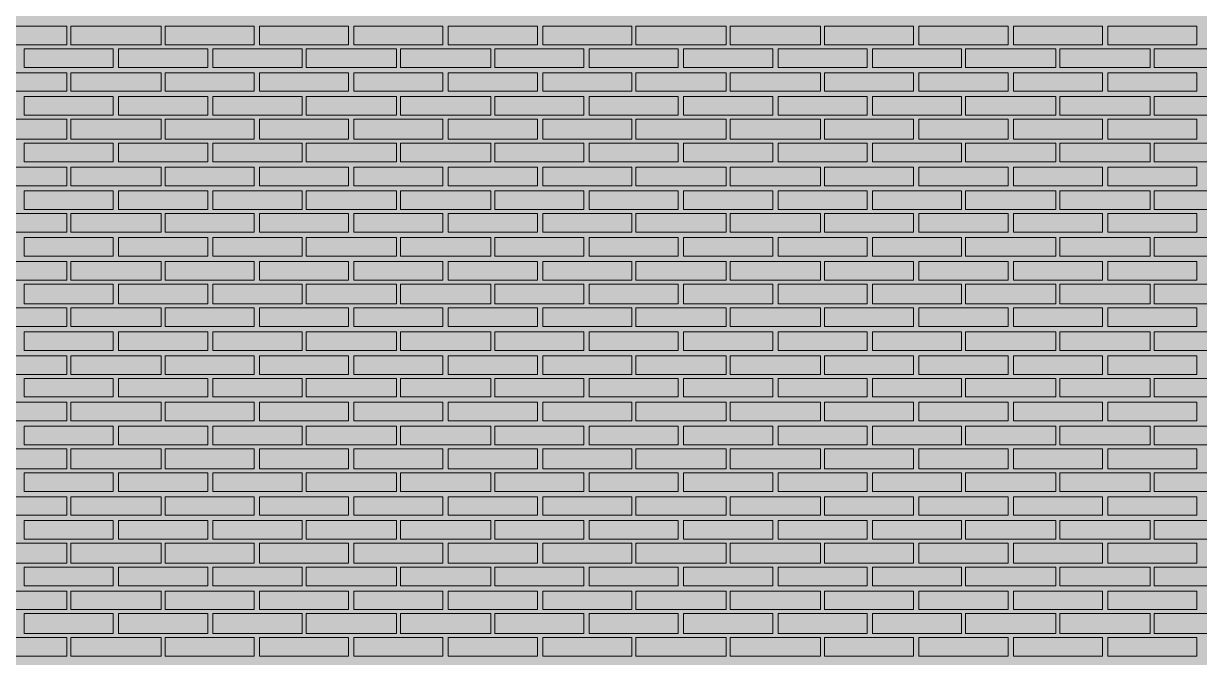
# Model space of a CAD drawing. Header units: millimetres. Extents: x -28928 to 100580, y -22867 to 36490.
# Drawn here: x 71995 to 75737, y 2737 to 4755 of the extents above; entities that cross this region are included whole.
import ezdxf

# ---------------------------------------------------------------- set-up
doc = ezdxf.new("R2010")
doc.units = ezdxf.units.MM
doc.layers.add('PDF _Геометрия', color=7, linetype='Continuous', true_color=0x8f8e8d)
doc.layers.add('PDF _Сплошная заливка', color=7, linetype='Continuous', true_color=0xffffff)

msp = doc.modelspace()

# ---------------------------------------------------------------- hatches: boundary and pattern name
at = {"layer": 'PDF _Сплошная заливка', "true_color": 0xdcd6cf, "transparency": 33554559}
msp.add_hatch(color=254, dxfattribs=at).paths.add_polyline_path([(60798.4, -2005.5), (60798.4, -4713.2), (70224.5, -4713.2), (70224.5, -1464), (74070.3, -1464), (74070.3, -4713.2), (82294.9, -4713.2), (82294.9, 9028.4), (55763.7, 9028.4), (55763.7, -4713.2), (56851.1, -4713.2), (56851.1, -1464), (58251.4, -1464), (58251.4, -4713.2), (59499.5, -4713.2), (59499.5, -2005.5)])

# ---------------------------------------------------------------- linework, layer by layer
at = {"layer": 'PDF _Геометрия', "lineweight": 9}
for points in [[(72132.6, 4687.6), (71988.7, 4687.6), (71844.9, 4687.6), (71844.9, 4746.8), (71988.7, 4746.8), (72132.6, 4746.8)], [(72433, 4687.6), (72289.1, 4687.6), (72145.3, 4687.6), (72145.3, 4746.8), (72289.1, 4746.8), (72433, 4746.8)], [(72729.1, 4687.6), (72589.5, 4687.6), (72445.7, 4687.6), (72445.7, 4746.8), (72589.5, 4746.8), (72729.1, 4746.8)], [(73029.5, 4687.6), (72889.9, 4687.6), (72746.1, 4687.6), (72746.1, 4746.8), (72889.9, 4746.8), (73029.5, 4746.8)], [(73329.9, 4687.6), (73186.1, 4687.6), (73046.4, 4687.6), (73046.4, 4746.8), (73186.1, 4746.8), (73329.9, 4746.8)], [(73630.3, 4687.6), (73486.4, 4687.6), (73346.8, 4687.6), (73346.8, 4746.8), (73486.4, 4746.8), (73630.3, 4746.8)], [(73930.7, 4687.6), (73786.8, 4687.6), (73647.2, 4687.6), (73647.2, 4746.8), (73786.8, 4746.8), (73930.7, 4746.8)], [(74231.1, 4687.6), (74087.2, 4687.6), (73943.4, 4687.6), (73943.4, 4746.8), (74087.2, 4746.8), (74231.1, 4746.8)], [(74531.4, 4687.6), (74387.6, 4687.6), (74243.7, 4687.6), (74243.7, 4746.8), (74387.6, 4746.8), (74531.4, 4746.8)], [(74827.6, 4687.6), (74688, 4687.6), (74544.1, 4687.6), (74544.1, 4746.8), (74688, 4746.8), (74827.6, 4746.8)], [(75128, 4687.6), (74988.4, 4687.6), (74844.5, 4687.6), (74844.5, 4746.8), (74988.4, 4746.8), (75128, 4746.8)], [(75428.4, 4687.6), (75288.7, 4687.6), (75144.9, 4687.6), (75144.9, 4746.8), (75288.7, 4746.8), (75428.4, 4746.8)], [(75728.7, 4687.6), (75584.9, 4687.6), (75445.3, 4687.6), (75445.3, 4746.8), (75584.9, 4746.8), (75728.7, 4746.8)], [(72280.7, 4674.9), (72280.7, 4615.7), (71997.2, 4615.7), (71997.2, 4674.9)], [(72581.1, 4674.9), (72581.1, 4615.7), (72297.6, 4615.7), (72297.6, 4674.9)], [(72881.4, 4674.9), (72881.4, 4615.7), (72598, 4615.7), (72598, 4674.9)], [(73181.8, 4674.9), (73181.8, 4615.7), (72894.1, 4615.7), (72894.1, 4674.9)], [(73482.2, 4674.9), (73482.2, 4615.7), (73194.5, 4615.7), (73194.5, 4674.9)], [(73778.4, 4674.9), (73778.4, 4615.7), (73494.9, 4615.7), (73494.9, 4674.9)], [(74078.7, 4674.9), (74078.7, 4615.7), (73795.3, 4615.7), (73795.3, 4674.9)], [(74379.1, 4674.9), (74379.1, 4615.7), (74095.7, 4615.7), (74095.7, 4674.9)], [(74679.5, 4674.9), (74679.5, 4615.7), (74396.1, 4615.7), (74396.1, 4674.9)], [(74979.9, 4674.9), (74979.9, 4615.7), (74696.4, 4615.7), (74696.4, 4674.9)], [(75280.3, 4674.9), (75280.3, 4615.7), (74992.6, 4615.7), (74992.6, 4674.9)], [(75580.7, 4674.9), (75580.7, 4615.7), (75293, 4615.7), (75293, 4674.9)], [(75876.8, 4674.9), (75876.8, 4615.7), (75593.4, 4615.7), (75593.4, 4674.9)], [(72132.6, 4539.5), (71988.7, 4539.5), (71844.9, 4539.5), (71844.9, 4598.7), (71988.7, 4598.7), (72132.6, 4598.7)], [(72433, 4539.5), (72289.1, 4539.5), (72145.3, 4539.5), (72145.3, 4598.7), (72289.1, 4598.7), (72433, 4598.7)], [(72729.1, 4539.5), (72589.5, 4539.5), (72445.7, 4539.5), (72445.7, 4598.7), (72589.5, 4598.7), (72729.1, 4598.7)], [(73029.5, 4539.5), (72889.9, 4539.5), (72746.1, 4539.5), (72746.1, 4598.7), (72889.9, 4598.7), (73029.5, 4598.7)], [(73329.9, 4539.5), (73186.1, 4539.5), (73046.4, 4539.5), (73046.4, 4598.7), (73186.1, 4598.7), (73329.9, 4598.7)], [(73630.3, 4539.5), (73486.4, 4539.5), (73346.8, 4539.5), (73346.8, 4598.7), (73486.4, 4598.7), (73630.3, 4598.7)], [(73930.7, 4539.5), (73786.8, 4539.5), (73647.2, 4539.5), (73647.2, 4598.7), (73786.8, 4598.7), (73930.7, 4598.7)], [(74231.1, 4539.5), (74087.2, 4539.5), (73943.4, 4539.5), (73943.4, 4598.7), (74087.2, 4598.7), (74231.1, 4598.7)], [(74531.4, 4539.5), (74387.6, 4539.5), (74243.7, 4539.5), (74243.7, 4598.7), (74387.6, 4598.7), (74531.4, 4598.7)], [(74827.6, 4539.5), (74688, 4539.5), (74544.1, 4539.5), (74544.1, 4598.7), (74688, 4598.7), (74827.6, 4598.7)], [(75128, 4539.5), (74988.4, 4539.5), (74844.5, 4539.5), (74844.5, 4598.7), (74988.4, 4598.7), (75128, 4598.7)], [(75428.4, 4539.5), (75288.7, 4539.5), (75144.9, 4539.5), (75144.9, 4598.7), (75288.7, 4598.7), (75428.4, 4598.7)], [(75728.7, 4539.5), (75584.9, 4539.5), (75445.3, 4539.5), (75445.3, 4598.7), (75584.9, 4598.7), (75728.7, 4598.7)], [(72280.7, 4522.6), (72280.7, 4463.4), (71997.2, 4463.4), (71997.2, 4522.6)], [(72581.1, 4522.6), (72581.1, 4463.4), (72297.6, 4463.4), (72297.6, 4522.6)], [(72881.4, 4522.6), (72881.4, 4463.4), (72598, 4463.4), (72598, 4522.6)], [(73181.8, 4522.6), (73181.8, 4463.4), (72894.1, 4463.4), (72894.1, 4522.6)], [(73482.2, 4522.6), (73482.2, 4463.4), (73194.5, 4463.4), (73194.5, 4522.6)], [(73778.4, 4522.6), (73778.4, 4463.4), (73494.9, 4463.4), (73494.9, 4522.6)], [(74078.7, 4522.6), (74078.7, 4463.4), (73795.3, 4463.4), (73795.3, 4522.6)], [(74379.1, 4522.6), (74379.1, 4463.4), (74095.7, 4463.4), (74095.7, 4522.6)], [(74679.5, 4522.6), (74679.5, 4463.4), (74396.1, 4463.4), (74396.1, 4522.6)], [(74979.9, 4522.6), (74979.9, 4463.4), (74696.4, 4463.4), (74696.4, 4522.6)], [(75280.3, 4522.6), (75280.3, 4463.4), (74992.6, 4463.4), (74992.6, 4522.6)], [(75580.7, 4522.6), (75580.7, 4463.4), (75293, 4463.4), (75293, 4522.6)], [(75876.8, 4522.6), (75876.8, 4463.4), (75593.4, 4463.4), (75593.4, 4522.6)], [(72132.6, 4387.2), (71988.7, 4387.2), (71844.9, 4387.2), (71844.9, 4450.7), (71988.7, 4450.7), (72132.6, 4450.7)], [(72433, 4387.2), (72289.1, 4387.2), (72145.3, 4387.2), (72145.3, 4450.7), (72289.1, 4450.7), (72433, 4450.7)], [(72729.1, 4387.2), (72589.5, 4387.2), (72445.7, 4387.2), (72445.7, 4450.7), (72589.5, 4450.7), (72729.1, 4450.7)], [(73029.5, 4387.2), (72889.9, 4387.2), (72746.1, 4387.2), (72746.1, 4450.7), (72889.9, 4450.7), (73029.5, 4450.7)], [(73329.9, 4387.2), (73186.1, 4387.2), (73046.4, 4387.2), (73046.4, 4450.7), (73186.1, 4450.7), (73329.9, 4450.7)], [(73630.3, 4387.2), (73486.4, 4387.2), (73346.8, 4387.2), (73346.8, 4450.7), (73486.4, 4450.7), (73630.3, 4450.7)], [(73930.7, 4387.2), (73786.8, 4387.2), (73647.2, 4387.2), (73647.2, 4450.7), (73786.8, 4450.7), (73930.7, 4450.7)], [(74231.1, 4387.2), (74087.2, 4387.2), (73943.4, 4387.2), (73943.4, 4450.7), (74087.2, 4450.7), (74231.1, 4450.7)], [(74531.4, 4387.2), (74387.6, 4387.2), (74243.7, 4387.2), (74243.7, 4450.7), (74387.6, 4450.7), (74531.4, 4450.7)], [(74827.6, 4387.2), (74688, 4387.2), (74544.1, 4387.2), (74544.1, 4450.7), (74688, 4450.7), (74827.6, 4450.7)], [(75128, 4387.2), (74988.4, 4387.2), (74844.5, 4387.2), (74844.5, 4450.7), (74988.4, 4450.7), (75128, 4450.7)], [(75428.4, 4387.2), (75288.7, 4387.2), (75144.9, 4387.2), (75144.9, 4450.7), (75288.7, 4450.7), (75428.4, 4450.7)], [(75728.7, 4387.2), (75584.9, 4387.2), (75445.3, 4387.2), (75445.3, 4450.7), (75584.9, 4450.7), (75728.7, 4450.7)], [(72280.7, 4374.5), (72280.7, 4315.3), (71997.2, 4315.3), (71997.2, 4374.5)], [(72581.1, 4374.5), (72581.1, 4315.3), (72297.6, 4315.3), (72297.6, 4374.5)], [(72881.4, 4374.5), (72881.4, 4315.3), (72598, 4315.3), (72598, 4374.5)], [(73181.8, 4374.5), (73181.8, 4315.3), (72894.1, 4315.3), (72894.1, 4374.5)], [(73482.2, 4374.5), (73482.2, 4315.3), (73194.5, 4315.3), (73194.5, 4374.5)], [(73778.4, 4374.5), (73778.4, 4315.3), (73494.9, 4315.3), (73494.9, 4374.5)], [(74078.7, 4374.5), (74078.7, 4315.3), (73795.3, 4315.3), (73795.3, 4374.5)], [(74379.1, 4374.5), (74379.1, 4315.3), (74095.7, 4315.3), (74095.7, 4374.5)], [(74679.5, 4374.5), (74679.5, 4315.3), (74396.1, 4315.3), (74396.1, 4374.5)], [(74979.9, 4374.5), (74979.9, 4315.3), (74696.4, 4315.3), (74696.4, 4374.5)], [(75280.3, 4374.5), (75280.3, 4315.3), (74992.6, 4315.3), (74992.6, 4374.5)], [(75580.7, 4374.5), (75580.7, 4315.3), (75293, 4315.3), (75293, 4374.5)], [(75876.8, 4374.5), (75876.8, 4315.3), (75593.4, 4315.3), (75593.4, 4374.5)], [(72132.6, 4239.1), (71988.7, 4239.1), (71844.9, 4239.1), (71844.9, 4298.4), (71988.7, 4298.4), (72132.6, 4298.4)], [(72433, 4239.1), (72289.1, 4239.1), (72145.3, 4239.1), (72145.3, 4298.4), (72289.1, 4298.4), (72433, 4298.4)], [(72729.1, 4239.1), (72589.5, 4239.1), (72445.7, 4239.1), (72445.7, 4298.4), (72589.5, 4298.4), (72729.1, 4298.4)], [(73029.5, 4239.1), (72889.9, 4239.1), (72746.1, 4239.1), (72746.1, 4298.4), (72889.9, 4298.4), (73029.5, 4298.4)], [(73329.9, 4239.1), (73186.1, 4239.1), (73046.4, 4239.1), (73046.4, 4298.4), (73186.1, 4298.4), (73329.9, 4298.4)], [(73630.3, 4239.1), (73486.4, 4239.1), (73346.8, 4239.1), (73346.8, 4298.4), (73486.4, 4298.4), (73630.3, 4298.4)], [(73930.7, 4239.1), (73786.8, 4239.1), (73647.2, 4239.1), (73647.2, 4298.4), (73786.8, 4298.4), (73930.7, 4298.4)], [(74231.1, 4239.1), (74087.2, 4239.1), (73943.4, 4239.1), (73943.4, 4298.4), (74087.2, 4298.4), (74231.1, 4298.4)], [(74531.4, 4239.1), (74387.6, 4239.1), (74243.7, 4239.1), (74243.7, 4298.4), (74387.6, 4298.4), (74531.4, 4298.4)], [(74827.6, 4239.1), (74688, 4239.1), (74544.1, 4239.1), (74544.1, 4298.4), (74688, 4298.4), (74827.6, 4298.4)], [(75128, 4239.1), (74988.4, 4239.1), (74844.5, 4239.1), (74844.5, 4298.4), (74988.4, 4298.4), (75128, 4298.4)], [(75428.4, 4239.1), (75288.7, 4239.1), (75144.9, 4239.1), (75144.9, 4298.4), (75288.7, 4298.4), (75428.4, 4298.4)], [(75728.7, 4239.1), (75584.9, 4239.1), (75445.3, 4239.1), (75445.3, 4298.4), (75584.9, 4298.4), (75728.7, 4298.4)], [(72280.7, 4222.2), (72280.7, 4163), (71997.2, 4163), (71997.2, 4222.2)], [(72581.1, 4222.2), (72581.1, 4163), (72297.6, 4163), (72297.6, 4222.2)], [(72881.4, 4222.2), (72881.4, 4163), (72598, 4163), (72598, 4222.2)], [(73181.8, 4222.2), (73181.8, 4163), (72894.1, 4163), (72894.1, 4222.2)], [(73482.2, 4222.2), (73482.2, 4163), (73194.5, 4163), (73194.5, 4222.2)], [(73778.4, 4222.2), (73778.4, 4163), (73494.9, 4163), (73494.9, 4222.2)], [(74078.7, 4222.2), (74078.7, 4163), (73795.3, 4163), (73795.3, 4222.2)], [(74379.1, 4222.2), (74379.1, 4163), (74095.7, 4163), (74095.7, 4222.2)], [(74679.5, 4222.2), (74679.5, 4163), (74396.1, 4163), (74396.1, 4222.2)], [(74979.9, 4222.2), (74979.9, 4163), (74696.4, 4163), (74696.4, 4222.2)], [(75280.3, 4222.2), (75280.3, 4163), (74992.6, 4163), (74992.6, 4222.2)], [(75580.7, 4222.2), (75580.7, 4163), (75293, 4163), (75293, 4222.2)], [(75876.8, 4222.2), (75876.8, 4163), (75593.4, 4163), (75593.4, 4222.2)], [(72132.6, 4091), (71988.7, 4091), (71844.9, 4091), (71844.9, 4150.3), (71988.7, 4150.3), (72132.6, 4150.3)], [(72433, 4091), (72289.1, 4091), (72145.3, 4091), (72145.3, 4150.3), (72289.1, 4150.3), (72433, 4150.3)], [(72729.1, 4091), (72589.5, 4091), (72445.7, 4091), (72445.7, 4150.3), (72589.5, 4150.3), (72729.1, 4150.3)], [(73029.5, 4091), (72889.9, 4091), (72746.1, 4091), (72746.1, 4150.3), (72889.9, 4150.3), (73029.5, 4150.3)], [(73329.9, 4091), (73186.1, 4091), (73046.4, 4091), (73046.4, 4150.3), (73186.1, 4150.3), (73329.9, 4150.3)], [(73630.3, 4091), (73486.4, 4091), (73346.8, 4091), (73346.8, 4150.3), (73486.4, 4150.3), (73630.3, 4150.3)], [(73930.7, 4091), (73786.8, 4091), (73647.2, 4091), (73647.2, 4150.3), (73786.8, 4150.3), (73930.7, 4150.3)], [(74231.1, 4091), (74087.2, 4091), (73943.4, 4091), (73943.4, 4150.3), (74087.2, 4150.3), (74231.1, 4150.3)], [(74531.4, 4091), (74387.6, 4091), (74243.7, 4091), (74243.7, 4150.3), (74387.6, 4150.3), (74531.4, 4150.3)], [(74827.6, 4091), (74688, 4091), (74544.1, 4091), (74544.1, 4150.3), (74688, 4150.3), (74827.6, 4150.3)], [(75128, 4091), (74988.4, 4091), (74844.5, 4091), (74844.5, 4150.3), (74988.4, 4150.3), (75128, 4150.3)], [(75428.4, 4091), (75288.7, 4091), (75144.9, 4091), (75144.9, 4150.3), (75288.7, 4150.3), (75428.4, 4150.3)], [(75728.7, 4091), (75584.9, 4091), (75445.3, 4091), (75445.3, 4150.3), (75584.9, 4150.3), (75728.7, 4150.3)], [(72280.7, 4074.1), (72280.7, 4014.9), (71997.2, 4014.9), (71997.2, 4074.1)], [(72581.1, 4074.1), (72581.1, 4014.9), (72297.6, 4014.9), (72297.6, 4074.1)], [(72881.4, 4074.1), (72881.4, 4014.9), (72598, 4014.9), (72598, 4074.1)], [(73181.8, 4074.1), (73181.8, 4014.9), (72894.1, 4014.9), (72894.1, 4074.1)], [(73482.2, 4074.1), (73482.2, 4014.9), (73194.5, 4014.9), (73194.5, 4074.1)], [(73778.4, 4074.1), (73778.4, 4014.9), (73494.9, 4014.9), (73494.9, 4074.1)], [(74078.7, 4074.1), (74078.7, 4014.9), (73795.3, 4014.9), (73795.3, 4074.1)], [(74379.1, 4074.1), (74379.1, 4014.9), (74095.7, 4014.9), (74095.7, 4074.1)], [(74679.5, 4074.1), (74679.5, 4014.9), (74396.1, 4014.9), (74396.1, 4074.1)], [(74979.9, 4074.1), (74979.9, 4014.9), (74696.4, 4014.9), (74696.4, 4074.1)], [(75280.3, 4074.1), (75280.3, 4014.9), (74992.6, 4014.9), (74992.6, 4074.1)], [(75580.7, 4074.1), (75580.7, 4014.9), (75293, 4014.9), (75293, 4074.1)], [(75876.8, 4074.1), (75876.8, 4014.9), (75593.4, 4014.9), (75593.4, 4074.1)], [(72132.6, 3938.7), (71988.7, 3938.7), (71844.9, 3938.7), (71844.9, 3998), (71988.7, 3998), (72132.6, 3998)], [(72433, 3938.7), (72289.1, 3938.7), (72145.3, 3938.7), (72145.3, 3998), (72289.1, 3998), (72433, 3998)], [(72729.1, 3938.7), (72589.5, 3938.7), (72445.7, 3938.7), (72445.7, 3998), (72589.5, 3998), (72729.1, 3998)], [(73029.5, 3938.7), (72889.9, 3938.7), (72746.1, 3938.7), (72746.1, 3998), (72889.9, 3998), (73029.5, 3998)], [(73329.9, 3938.7), (73186.1, 3938.7), (73046.4, 3938.7), (73046.4, 3998), (73186.1, 3998), (73329.9, 3998)], [(73630.3, 3938.7), (73486.4, 3938.7), (73346.8, 3938.7), (73346.8, 3998), (73486.4, 3998), (73630.3, 3998)], [(73930.7, 3938.7), (73786.8, 3938.7), (73647.2, 3938.7), (73647.2, 3998), (73786.8, 3998), (73930.7, 3998)], [(74231.1, 3938.7), (74087.2, 3938.7), (73943.4, 3938.7), (73943.4, 3998), (74087.2, 3998), (74231.1, 3998)], [(74531.4, 3938.7), (74387.6, 3938.7), (74243.7, 3938.7), (74243.7, 3998), (74387.6, 3998), (74531.4, 3998)], [(74827.6, 3938.7), (74688, 3938.7), (74544.1, 3938.7), (74544.1, 3998), (74688, 3998), (74827.6, 3998)], [(75128, 3938.7), (74988.4, 3938.7), (74844.5, 3938.7), (74844.5, 3998), (74988.4, 3998), (75128, 3998)], [(75428.4, 3938.7), (75288.7, 3938.7), (75144.9, 3938.7), (75144.9, 3998), (75288.7, 3998), (75428.4, 3998)], [(75728.7, 3938.7), (75584.9, 3938.7), (75445.3, 3938.7), (75445.3, 3998), (75584.9, 3998), (75728.7, 3998)], [(72280.7, 3926), (72280.7, 3862.6), (71997.2, 3862.6), (71997.2, 3926)], [(72581.1, 3926), (72581.1, 3862.6), (72297.6, 3862.6), (72297.6, 3926)], [(72881.4, 3926), (72881.4, 3862.6), (72598, 3862.6), (72598, 3926)], [(73181.8, 3926), (73181.8, 3862.6), (72894.1, 3862.6), (72894.1, 3926)], [(73482.2, 3926), (73482.2, 3862.6), (73194.5, 3862.6), (73194.5, 3926)], [(73778.4, 3926), (73778.4, 3862.6), (73494.9, 3862.6), (73494.9, 3926)], [(74078.7, 3926), (74078.7, 3862.6), (73795.3, 3862.6), (73795.3, 3926)], [(74379.1, 3926), (74379.1, 3862.6), (74095.7, 3862.6), (74095.7, 3926)], [(74679.5, 3926), (74679.5, 3862.6), (74396.1, 3862.6), (74396.1, 3926)], [(74979.9, 3926), (74979.9, 3862.6), (74696.4, 3862.6), (74696.4, 3926)], [(75280.3, 3926), (75280.3, 3862.6), (74992.6, 3862.6), (74992.6, 3926)], [(75580.7, 3926), (75580.7, 3862.6), (75293, 3862.6), (75293, 3926)], [(75876.8, 3926), (75876.8, 3862.6), (75593.4, 3862.6), (75593.4, 3926)], [(72132.6, 3790.7), (71988.7, 3790.7), (71844.9, 3790.7), (71844.9, 3849.9), (71988.7, 3849.9), (72132.6, 3849.9)], [(72433, 3790.7), (72289.1, 3790.7), (72145.3, 3790.7), (72145.3, 3849.9), (72289.1, 3849.9), (72433, 3849.9)], [(72729.1, 3790.7), (72589.5, 3790.7), (72445.7, 3790.7), (72445.7, 3849.9), (72589.5, 3849.9), (72729.1, 3849.9)], [(73029.5, 3790.7), (72889.9, 3790.7), (72746.1, 3790.7), (72746.1, 3849.9), (72889.9, 3849.9), (73029.5, 3849.9)], [(73329.9, 3790.7), (73186.1, 3790.7), (73046.4, 3790.7), (73046.4, 3849.9), (73186.1, 3849.9), (73329.9, 3849.9)], [(73630.3, 3790.7), (73486.4, 3790.7), (73346.8, 3790.7), (73346.8, 3849.9), (73486.4, 3849.9), (73630.3, 3849.9)], [(73930.7, 3790.7), (73786.8, 3790.7), (73647.2, 3790.7), (73647.2, 3849.9), (73786.8, 3849.9), (73930.7, 3849.9)], [(74231.1, 3790.7), (74087.2, 3790.7), (73943.4, 3790.7), (73943.4, 3849.9), (74087.2, 3849.9), (74231.1, 3849.9)], [(74531.4, 3790.7), (74387.6, 3790.7), (74243.7, 3790.7), (74243.7, 3849.9), (74387.6, 3849.9), (74531.4, 3849.9)], [(74827.6, 3790.7), (74688, 3790.7), (74544.1, 3790.7), (74544.1, 3849.9), (74688, 3849.9), (74827.6, 3849.9)], [(75128, 3790.7), (74988.4, 3790.7), (74844.5, 3790.7), (74844.5, 3849.9), (74988.4, 3849.9), (75128, 3849.9)], [(75428.4, 3790.7), (75288.7, 3790.7), (75144.9, 3790.7), (75144.9, 3849.9), (75288.7, 3849.9), (75428.4, 3849.9)], [(75728.7, 3790.7), (75584.9, 3790.7), (75445.3, 3790.7), (75445.3, 3849.9), (75584.9, 3849.9), (75728.7, 3849.9)], [(72280.7, 3773.7), (72280.7, 3714.5), (71997.2, 3714.5), (71997.2, 3773.7)], [(72581.1, 3773.7), (72581.1, 3714.5), (72297.6, 3714.5), (72297.6, 3773.7)], [(72881.4, 3773.7), (72881.4, 3714.5), (72598, 3714.5), (72598, 3773.7)], [(73181.8, 3773.7), (73181.8, 3714.5), (72894.1, 3714.5), (72894.1, 3773.7)], [(73482.2, 3773.7), (73482.2, 3714.5), (73194.5, 3714.5), (73194.5, 3773.7)], [(73778.4, 3773.7), (73778.4, 3714.5), (73494.9, 3714.5), (73494.9, 3773.7)], [(74078.7, 3773.7), (74078.7, 3714.5), (73795.3, 3714.5), (73795.3, 3773.7)], [(74379.1, 3773.7), (74379.1, 3714.5), (74095.7, 3714.5), (74095.7, 3773.7)], [(74679.5, 3773.7), (74679.5, 3714.5), (74396.1, 3714.5), (74396.1, 3773.7)], [(74979.9, 3773.7), (74979.9, 3714.5), (74696.4, 3714.5), (74696.4, 3773.7)], [(75280.3, 3773.7), (75280.3, 3714.5), (74992.6, 3714.5), (74992.6, 3773.7)], [(75580.7, 3773.7), (75580.7, 3714.5), (75293, 3714.5), (75293, 3773.7)], [(75876.8, 3773.7), (75876.8, 3714.5), (75593.4, 3714.5), (75593.4, 3773.7)], [(72132.6, 3638.4), (71988.7, 3638.4), (71844.9, 3638.4), (71844.9, 3697.6), (71988.7, 3697.6), (72132.6, 3697.6)], [(72433, 3638.4), (72289.1, 3638.4), (72145.3, 3638.4), (72145.3, 3697.6), (72289.1, 3697.6), (72433, 3697.6)], [(72729.1, 3638.4), (72589.5, 3638.4), (72445.7, 3638.4), (72445.7, 3697.6), (72589.5, 3697.6), (72729.1, 3697.6)], [(73029.5, 3638.4), (72889.9, 3638.4), (72746.1, 3638.4), (72746.1, 3697.6), (72889.9, 3697.6), (73029.5, 3697.6)], [(73329.9, 3638.4), (73186.1, 3638.4), (73046.4, 3638.4), (73046.4, 3697.6), (73186.1, 3697.6), (73329.9, 3697.6)], [(73630.3, 3638.4), (73486.4, 3638.4), (73346.8, 3638.4), (73346.8, 3697.6), (73486.4, 3697.6), (73630.3, 3697.6)], [(73930.7, 3638.4), (73786.8, 3638.4), (73647.2, 3638.4), (73647.2, 3697.6), (73786.8, 3697.6), (73930.7, 3697.6)], [(74231.1, 3638.4), (74087.2, 3638.4), (73943.4, 3638.4), (73943.4, 3697.6), (74087.2, 3697.6), (74231.1, 3697.6)], [(74531.4, 3638.4), (74387.6, 3638.4), (74243.7, 3638.4), (74243.7, 3697.6), (74387.6, 3697.6), (74531.4, 3697.6)], [(74827.6, 3638.4), (74688, 3638.4), (74544.1, 3638.4), (74544.1, 3697.6), (74688, 3697.6), (74827.6, 3697.6)], [(75128, 3638.4), (74988.4, 3638.4), (74844.5, 3638.4), (74844.5, 3697.6), (74988.4, 3697.6), (75128, 3697.6)], [(75428.4, 3638.4), (75288.7, 3638.4), (75144.9, 3638.4), (75144.9, 3697.6), (75288.7, 3697.6), (75428.4, 3697.6)], [(75728.7, 3638.4), (75584.9, 3638.4), (75445.3, 3638.4), (75445.3, 3697.6), (75584.9, 3697.6), (75728.7, 3697.6)], [(72280.7, 3625.7), (72280.7, 3566.4), (71997.2, 3566.4), (71997.2, 3625.7)], [(72581.1, 3625.7), (72581.1, 3566.4), (72297.6, 3566.4), (72297.6, 3625.7)], [(72881.4, 3625.7), (72881.4, 3566.4), (72598, 3566.4), (72598, 3625.7)], [(73181.8, 3625.7), (73181.8, 3566.4), (72894.1, 3566.4), (72894.1, 3625.7)], [(73482.2, 3625.7), (73482.2, 3566.4), (73194.5, 3566.4), (73194.5, 3625.7)], [(73778.4, 3625.7), (73778.4, 3566.4), (73494.9, 3566.4), (73494.9, 3625.7)], [(74078.7, 3625.7), (74078.7, 3566.4), (73795.3, 3566.4), (73795.3, 3625.7)], [(74379.1, 3625.7), (74379.1, 3566.4), (74095.7, 3566.4), (74095.7, 3625.7)], [(74679.5, 3625.7), (74679.5, 3566.4), (74396.1, 3566.4), (74396.1, 3625.7)], [(74979.9, 3625.7), (74979.9, 3566.4), (74696.4, 3566.4), (74696.4, 3625.7)], [(75280.3, 3625.7), (75280.3, 3566.4), (74992.6, 3566.4), (74992.6, 3625.7)], [(75580.7, 3625.7), (75580.7, 3566.4), (75293, 3566.4), (75293, 3625.7)], [(75876.8, 3625.7), (75876.8, 3566.4), (75593.4, 3566.4), (75593.4, 3625.7)], [(72132.6, 3490.3), (71988.7, 3490.3), (71844.9, 3490.3), (71844.9, 3549.5), (71988.7, 3549.5), (72132.6, 3549.5)], [(72433, 3490.3), (72289.1, 3490.3), (72145.3, 3490.3), (72145.3, 3549.5), (72289.1, 3549.5), (72433, 3549.5)], [(72729.1, 3490.3), (72589.5, 3490.3), (72445.7, 3490.3), (72445.7, 3549.5), (72589.5, 3549.5), (72729.1, 3549.5)], [(73029.5, 3490.3), (72889.9, 3490.3), (72746.1, 3490.3), (72746.1, 3549.5), (72889.9, 3549.5), (73029.5, 3549.5)], [(73329.9, 3490.3), (73186.1, 3490.3), (73046.4, 3490.3), (73046.4, 3549.5), (73186.1, 3549.5), (73329.9, 3549.5)], [(73630.3, 3490.3), (73486.4, 3490.3), (73346.8, 3490.3), (73346.8, 3549.5), (73486.4, 3549.5), (73630.3, 3549.5)], [(73930.7, 3490.3), (73786.8, 3490.3), (73647.2, 3490.3), (73647.2, 3549.5), (73786.8, 3549.5), (73930.7, 3549.5)], [(74231.1, 3490.3), (74087.2, 3490.3), (73943.4, 3490.3), (73943.4, 3549.5), (74087.2, 3549.5), (74231.1, 3549.5)], [(74531.4, 3490.3), (74387.6, 3490.3), (74243.7, 3490.3), (74243.7, 3549.5), (74387.6, 3549.5), (74531.4, 3549.5)], [(74827.6, 3490.3), (74688, 3490.3), (74544.1, 3490.3), (74544.1, 3549.5), (74688, 3549.5), (74827.6, 3549.5)], [(75128, 3490.3), (74988.4, 3490.3), (74844.5, 3490.3), (74844.5, 3549.5), (74988.4, 3549.5), (75128, 3549.5)], [(75428.4, 3490.3), (75288.7, 3490.3), (75144.9, 3490.3), (75144.9, 3549.5), (75288.7, 3549.5), (75428.4, 3549.5)], [(75728.7, 3490.3), (75584.9, 3490.3), (75445.3, 3490.3), (75445.3, 3549.5), (75584.9, 3549.5), (75728.7, 3549.5)], [(72280.7, 3473.4), (72280.7, 3414.1), (71997.2, 3414.1), (71997.2, 3473.4)], [(72581.1, 3473.4), (72581.1, 3414.1), (72297.6, 3414.1), (72297.6, 3473.4)], [(72881.4, 3473.4), (72881.4, 3414.1), (72598, 3414.1), (72598, 3473.4)], [(73181.8, 3473.4), (73181.8, 3414.1), (72894.1, 3414.1), (72894.1, 3473.4)], [(73482.2, 3473.4), (73482.2, 3414.1), (73194.5, 3414.1), (73194.5, 3473.4)], [(73778.4, 3473.4), (73778.4, 3414.1), (73494.9, 3414.1), (73494.9, 3473.4)], [(74078.7, 3473.4), (74078.7, 3414.1), (73795.3, 3414.1), (73795.3, 3473.4)], [(74379.1, 3473.4), (74379.1, 3414.1), (74095.7, 3414.1), (74095.7, 3473.4)], [(74679.5, 3473.4), (74679.5, 3414.1), (74396.1, 3414.1), (74396.1, 3473.4)], [(74979.9, 3473.4), (74979.9, 3414.1), (74696.4, 3414.1), (74696.4, 3473.4)], [(75280.3, 3473.4), (75280.3, 3414.1), (74992.6, 3414.1), (74992.6, 3473.4)], [(75580.7, 3473.4), (75580.7, 3414.1), (75293, 3414.1), (75293, 3473.4)], [(75876.8, 3473.4), (75876.8, 3414.1), (75593.4, 3414.1), (75593.4, 3473.4)], [(72132.6, 3338), (71988.7, 3338), (71844.9, 3338), (71844.9, 3401.4), (71988.7, 3401.4), (72132.6, 3401.4)], [(72433, 3338), (72289.1, 3338), (72145.3, 3338), (72145.3, 3401.4), (72289.1, 3401.4), (72433, 3401.4)], [(72729.1, 3338), (72589.5, 3338), (72445.7, 3338), (72445.7, 3401.4), (72589.5, 3401.4), (72729.1, 3401.4)], [(73029.5, 3338), (72889.9, 3338), (72746.1, 3338), (72746.1, 3401.4), (72889.9, 3401.4), (73029.5, 3401.4)], [(73329.9, 3338), (73186.1, 3338), (73046.4, 3338), (73046.4, 3401.4), (73186.1, 3401.4), (73329.9, 3401.4)], [(73630.3, 3338), (73486.4, 3338), (73346.8, 3338), (73346.8, 3401.4), (73486.4, 3401.4), (73630.3, 3401.4)], [(73930.7, 3338), (73786.8, 3338), (73647.2, 3338), (73647.2, 3401.4), (73786.8, 3401.4), (73930.7, 3401.4)], [(74231.1, 3338), (74087.2, 3338), (73943.4, 3338), (73943.4, 3401.4), (74087.2, 3401.4), (74231.1, 3401.4)], [(74531.4, 3338), (74387.6, 3338), (74243.7, 3338), (74243.7, 3401.4), (74387.6, 3401.4), (74531.4, 3401.4)], [(74827.6, 3338), (74688, 3338), (74544.1, 3338), (74544.1, 3401.4), (74688, 3401.4), (74827.6, 3401.4)], [(75128, 3338), (74988.4, 3338), (74844.5, 3338), (74844.5, 3401.4), (74988.4, 3401.4), (75128, 3401.4)], [(75428.4, 3338), (75288.7, 3338), (75144.9, 3338), (75144.9, 3401.4), (75288.7, 3401.4), (75428.4, 3401.4)], [(75728.7, 3338), (75584.9, 3338), (75445.3, 3338), (75445.3, 3401.4), (75584.9, 3401.4), (75728.7, 3401.4)], [(72280.7, 3325.3), (72280.7, 3266), (71997.2, 3266), (71997.2, 3325.3)], [(72581.1, 3325.3), (72581.1, 3266), (72297.6, 3266), (72297.6, 3325.3)], [(72881.4, 3325.3), (72881.4, 3266), (72598, 3266), (72598, 3325.3)], [(73181.8, 3325.3), (73181.8, 3266), (72894.1, 3266), (72894.1, 3325.3)], [(73482.2, 3325.3), (73482.2, 3266), (73194.5, 3266), (73194.5, 3325.3)], [(73778.4, 3325.3), (73778.4, 3266), (73494.9, 3266), (73494.9, 3325.3)], [(74078.7, 3325.3), (74078.7, 3266), (73795.3, 3266), (73795.3, 3325.3)], [(74379.1, 3325.3), (74379.1, 3266), (74095.7, 3266), (74095.7, 3325.3)], [(74679.5, 3325.3), (74679.5, 3266), (74396.1, 3266), (74396.1, 3325.3)], [(74979.9, 3325.3), (74979.9, 3266), (74696.4, 3266), (74696.4, 3325.3)], [(75280.3, 3325.3), (75280.3, 3266), (74992.6, 3266), (74992.6, 3325.3)], [(75580.7, 3325.3), (75580.7, 3266), (75293, 3266), (75293, 3325.3)], [(75876.8, 3325.3), (75876.8, 3266), (75593.4, 3266), (75593.4, 3325.3)], [(72132.6, 3189.9), (71988.7, 3189.9), (71844.9, 3189.9), (71844.9, 3249.1), (71988.7, 3249.1), (72132.6, 3249.1)], [(72433, 3189.9), (72289.1, 3189.9), (72145.3, 3189.9), (72145.3, 3249.1), (72289.1, 3249.1), (72433, 3249.1)], [(72729.1, 3189.9), (72589.5, 3189.9), (72445.7, 3189.9), (72445.7, 3249.1), (72589.5, 3249.1), (72729.1, 3249.1)], [(73029.5, 3189.9), (72889.9, 3189.9), (72746.1, 3189.9), (72746.1, 3249.1), (72889.9, 3249.1), (73029.5, 3249.1)], [(73329.9, 3189.9), (73186.1, 3189.9), (73046.4, 3189.9), (73046.4, 3249.1), (73186.1, 3249.1), (73329.9, 3249.1)], [(73630.3, 3189.9), (73486.4, 3189.9), (73346.8, 3189.9), (73346.8, 3249.1), (73486.4, 3249.1), (73630.3, 3249.1)], [(73930.7, 3189.9), (73786.8, 3189.9), (73647.2, 3189.9), (73647.2, 3249.1), (73786.8, 3249.1), (73930.7, 3249.1)], [(74231.1, 3189.9), (74087.2, 3189.9), (73943.4, 3189.9), (73943.4, 3249.1), (74087.2, 3249.1), (74231.1, 3249.1)], [(74531.4, 3189.9), (74387.6, 3189.9), (74243.7, 3189.9), (74243.7, 3249.1), (74387.6, 3249.1), (74531.4, 3249.1)], [(74827.6, 3189.9), (74688, 3189.9), (74544.1, 3189.9), (74544.1, 3249.1), (74688, 3249.1), (74827.6, 3249.1)], [(75128, 3189.9), (74988.4, 3189.9), (74844.5, 3189.9), (74844.5, 3249.1), (74988.4, 3249.1), (75128, 3249.1)], [(75428.4, 3189.9), (75288.7, 3189.9), (75144.9, 3189.9), (75144.9, 3249.1), (75288.7, 3249.1), (75428.4, 3249.1)], [(75728.7, 3189.9), (75584.9, 3189.9), (75445.3, 3189.9), (75445.3, 3249.1), (75584.9, 3249.1), (75728.7, 3249.1)], [(72280.7, 3173), (72280.7, 3113.7), (71997.2, 3113.7), (71997.2, 3173)], [(72581.1, 3173), (72581.1, 3113.7), (72297.6, 3113.7), (72297.6, 3173)], [(72881.4, 3173), (72881.4, 3113.7), (72598, 3113.7), (72598, 3173)], [(73181.8, 3173), (73181.8, 3113.7), (72894.1, 3113.7), (72894.1, 3173)], [(73482.2, 3173), (73482.2, 3113.7), (73194.5, 3113.7), (73194.5, 3173)], [(73778.4, 3173), (73778.4, 3113.7), (73494.9, 3113.7), (73494.9, 3173)], [(74078.7, 3173), (74078.7, 3113.7), (73795.3, 3113.7), (73795.3, 3173)], [(74379.1, 3173), (74379.1, 3113.7), (74095.7, 3113.7), (74095.7, 3173)], [(74679.5, 3173), (74679.5, 3113.7), (74396.1, 3113.7), (74396.1, 3173)], [(74979.9, 3173), (74979.9, 3113.7), (74696.4, 3113.7), (74696.4, 3173)], [(75280.3, 3173), (75280.3, 3113.7), (74992.6, 3113.7), (74992.6, 3173)], [(75580.7, 3173), (75580.7, 3113.7), (75293, 3113.7), (75293, 3173)], [(75876.8, 3173), (75876.8, 3113.7), (75593.4, 3113.7), (75593.4, 3173)], [(72132.6, 3037.6), (71988.7, 3037.6), (71844.9, 3037.6), (71844.9, 3101), (71988.7, 3101), (72132.6, 3101)], [(72433, 3037.6), (72289.1, 3037.6), (72145.3, 3037.6), (72145.3, 3101), (72289.1, 3101), (72433, 3101)], [(72729.1, 3037.6), (72589.5, 3037.6), (72445.7, 3037.6), (72445.7, 3101), (72589.5, 3101), (72729.1, 3101)], [(73029.5, 3037.6), (72889.9, 3037.6), (72746.1, 3037.6), (72746.1, 3101), (72889.9, 3101), (73029.5, 3101)], [(73329.9, 3037.6), (73186.1, 3037.6), (73046.4, 3037.6), (73046.4, 3101), (73186.1, 3101), (73329.9, 3101)], [(73630.3, 3037.6), (73486.4, 3037.6), (73346.8, 3037.6), (73346.8, 3101), (73486.4, 3101), (73630.3, 3101)], [(73930.7, 3037.6), (73786.8, 3037.6), (73647.2, 3037.6), (73647.2, 3101), (73786.8, 3101), (73930.7, 3101)], [(74231.1, 3037.6), (74087.2, 3037.6), (73943.4, 3037.6), (73943.4, 3101), (74087.2, 3101), (74231.1, 3101)], [(74531.4, 3037.6), (74387.6, 3037.6), (74243.7, 3037.6), (74243.7, 3101), (74387.6, 3101), (74531.4, 3101)], [(74827.6, 3037.6), (74688, 3037.6), (74544.1, 3037.6), (74544.1, 3101), (74688, 3101), (74827.6, 3101)], [(75128, 3037.6), (74988.4, 3037.6), (74844.5, 3037.6), (74844.5, 3101), (74988.4, 3101), (75128, 3101)], [(75428.4, 3037.6), (75288.7, 3037.6), (75144.9, 3037.6), (75144.9, 3101), (75288.7, 3101), (75428.4, 3101)], [(75728.7, 3037.6), (75584.9, 3037.6), (75445.3, 3037.6), (75445.3, 3101), (75584.9, 3101), (75728.7, 3101)], [(72280.7, 3024.9), (72280.7, 2965.7), (71997.2, 2965.7), (71997.2, 3024.9)], [(72581.1, 3024.9), (72581.1, 2965.7), (72297.6, 2965.7), (72297.6, 3024.9)], [(72881.4, 3024.9), (72881.4, 2965.7), (72598, 2965.7), (72598, 3024.9)], [(73181.8, 3024.9), (73181.8, 2965.7), (72894.1, 2965.7), (72894.1, 3024.9)], [(73482.2, 3024.9), (73482.2, 2965.7), (73194.5, 2965.7), (73194.5, 3024.9)], [(73778.4, 3024.9), (73778.4, 2965.7), (73494.9, 2965.7), (73494.9, 3024.9)], [(74078.7, 3024.9), (74078.7, 2965.7), (73795.3, 2965.7), (73795.3, 3024.9)], [(74379.1, 3024.9), (74379.1, 2965.7), (74095.7, 2965.7), (74095.7, 3024.9)], [(74679.5, 3024.9), (74679.5, 2965.7), (74396.1, 2965.7), (74396.1, 3024.9)], [(74979.9, 3024.9), (74979.9, 2965.7), (74696.4, 2965.7), (74696.4, 3024.9)], [(75280.3, 3024.9), (75280.3, 2965.7), (74992.6, 2965.7), (74992.6, 3024.9)], [(75580.7, 3024.9), (75580.7, 2965.7), (75293, 2965.7), (75293, 3024.9)], [(75876.8, 3024.9), (75876.8, 2965.7), (75593.4, 2965.7), (75593.4, 3024.9)], [(72132.6, 2889.5), (71988.7, 2889.5), (71844.9, 2889.5), (71844.9, 2948.7), (71988.7, 2948.7), (72132.6, 2948.7)], [(72433, 2889.5), (72289.1, 2889.5), (72145.3, 2889.5), (72145.3, 2948.7), (72289.1, 2948.7), (72433, 2948.7)], [(72729.1, 2889.5), (72589.5, 2889.5), (72445.7, 2889.5), (72445.7, 2948.7), (72589.5, 2948.7), (72729.1, 2948.7)], [(73029.5, 2889.5), (72889.9, 2889.5), (72746.1, 2889.5), (72746.1, 2948.7), (72889.9, 2948.7), (73029.5, 2948.7)], [(73329.9, 2889.5), (73186.1, 2889.5), (73046.4, 2889.5), (73046.4, 2948.7), (73186.1, 2948.7), (73329.9, 2948.7)], [(73630.3, 2889.5), (73486.4, 2889.5), (73346.8, 2889.5), (73346.8, 2948.7), (73486.4, 2948.7), (73630.3, 2948.7)], [(73930.7, 2889.5), (73786.8, 2889.5), (73647.2, 2889.5), (73647.2, 2948.7), (73786.8, 2948.7), (73930.7, 2948.7)], [(74231.1, 2889.5), (74087.2, 2889.5), (73943.4, 2889.5), (73943.4, 2948.7), (74087.2, 2948.7), (74231.1, 2948.7)], [(74531.4, 2889.5), (74387.6, 2889.5), (74243.7, 2889.5), (74243.7, 2948.7), (74387.6, 2948.7), (74531.4, 2948.7)], [(74827.6, 2889.5), (74688, 2889.5), (74544.1, 2889.5), (74544.1, 2948.7), (74688, 2948.7), (74827.6, 2948.7)], [(75128, 2889.5), (74988.4, 2889.5), (74844.5, 2889.5), (74844.5, 2948.7), (74988.4, 2948.7), (75128, 2948.7)], [(75428.4, 2889.5), (75288.7, 2889.5), (75144.9, 2889.5), (75144.9, 2948.7), (75288.7, 2948.7), (75428.4, 2948.7)], [(75728.7, 2889.5), (75584.9, 2889.5), (75445.3, 2889.5), (75445.3, 2948.7), (75584.9, 2948.7), (75728.7, 2948.7)], [(72280.7, 2876.8), (72280.7, 2813.4), (71997.2, 2813.4), (71997.2, 2876.8)], [(72581.1, 2876.8), (72581.1, 2813.4), (72297.6, 2813.4), (72297.6, 2876.8)], [(72881.4, 2876.8), (72881.4, 2813.4), (72598, 2813.4), (72598, 2876.8)], [(73181.8, 2876.8), (73181.8, 2813.4), (72894.1, 2813.4), (72894.1, 2876.8)], [(73482.2, 2876.8), (73482.2, 2813.4), (73194.5, 2813.4), (73194.5, 2876.8)], [(73778.4, 2876.8), (73778.4, 2813.4), (73494.9, 2813.4), (73494.9, 2876.8)], [(74078.7, 2876.8), (74078.7, 2813.4), (73795.3, 2813.4), (73795.3, 2876.8)], [(74379.1, 2876.8), (74379.1, 2813.4), (74095.7, 2813.4), (74095.7, 2876.8)], [(74679.5, 2876.8), (74679.5, 2813.4), (74396.1, 2813.4), (74396.1, 2876.8)], [(74979.9, 2876.8), (74979.9, 2813.4), (74696.4, 2813.4), (74696.4, 2876.8)], [(75280.3, 2876.8), (75280.3, 2813.4), (74992.6, 2813.4), (74992.6, 2876.8)], [(75580.7, 2876.8), (75580.7, 2813.4), (75293, 2813.4), (75293, 2876.8)], [(75876.8, 2876.8), (75876.8, 2813.4), (75593.4, 2813.4), (75593.4, 2876.8)], [(72132.6, 2741.4), (71988.7, 2741.4), (71844.9, 2741.4), (71844.9, 2800.7), (71988.7, 2800.7), (72132.6, 2800.7)], [(72433, 2741.4), (72289.1, 2741.4), (72145.3, 2741.4), (72145.3, 2800.7), (72289.1, 2800.7), (72433, 2800.7)], [(72729.1, 2741.4), (72589.5, 2741.4), (72445.7, 2741.4), (72445.7, 2800.7), (72589.5, 2800.7), (72729.1, 2800.7)], [(73029.5, 2741.4), (72889.9, 2741.4), (72746.1, 2741.4), (72746.1, 2800.7), (72889.9, 2800.7), (73029.5, 2800.7)], [(73329.9, 2741.4), (73186.1, 2741.4), (73046.4, 2741.4), (73046.4, 2800.7), (73186.1, 2800.7), (73329.9, 2800.7)], [(73630.3, 2741.4), (73486.4, 2741.4), (73346.8, 2741.4), (73346.8, 2800.7), (73486.4, 2800.7), (73630.3, 2800.7)], [(73930.7, 2741.4), (73786.8, 2741.4), (73647.2, 2741.4), (73647.2, 2800.7), (73786.8, 2800.7), (73930.7, 2800.7)], [(74231.1, 2741.4), (74087.2, 2741.4), (73943.4, 2741.4), (73943.4, 2800.7), (74087.2, 2800.7), (74231.1, 2800.7)], [(74531.4, 2741.4), (74387.6, 2741.4), (74243.7, 2741.4), (74243.7, 2800.7), (74387.6, 2800.7), (74531.4, 2800.7)], [(74827.6, 2741.4), (74688, 2741.4), (74544.1, 2741.4), (74544.1, 2800.7), (74688, 2800.7), (74827.6, 2800.7)], [(75128, 2741.4), (74988.4, 2741.4), (74844.5, 2741.4), (74844.5, 2800.7), (74988.4, 2800.7), (75128, 2800.7)], [(75428.4, 2741.4), (75288.7, 2741.4), (75144.9, 2741.4), (75144.9, 2800.7), (75288.7, 2800.7), (75428.4, 2800.7)], [(75728.7, 2741.4), (75584.9, 2741.4), (75445.3, 2741.4), (75445.3, 2800.7), (75584.9, 2800.7), (75728.7, 2800.7)]]:
    msp.add_lwpolyline(points, close=True, dxfattribs=at)

doc.saveas('drawing.dxf')
